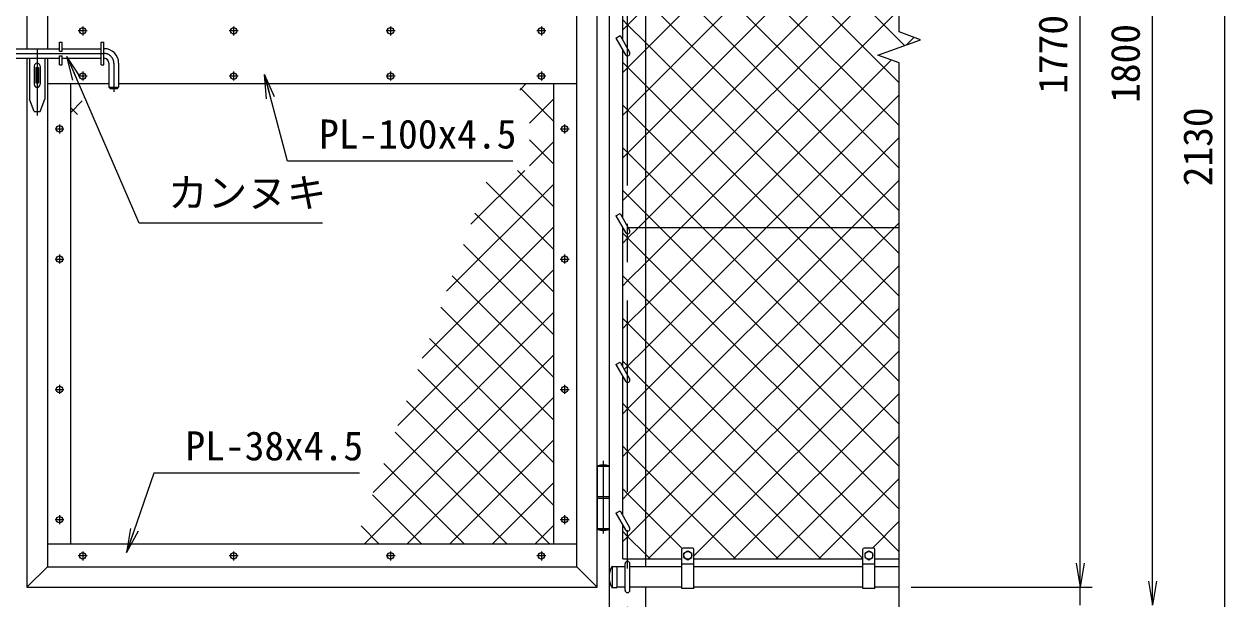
# Model space of a CAD drawing. Units: millimetres, scale not verified. Extents: x -4200 to 4200, y -2970 to 2970.
# Drawn here: x -2584 to -594, y -528 to 425 of the extents above; entities that cross this region are included whole.
import ezdxf
from ezdxf.enums import TextEntityAlignment as Align

# ---------------------------------------------------------------- set-up
doc = ezdxf.new("R2010")
doc.units = ezdxf.units.MM
doc.header["$LTSCALE"] = 10
doc.linetypes.add('USER1', pattern=[50.8, 31.75, -6.35, 6.35, -6.35])
for name, color, linetype, lineweight in [('0-0_D-STR1', 1, 'Continuous', 25), ('0-2_D-STR2', 7, 'Continuous', 13), ('0-3_D-STR3', 3, 'Continuous', 13), ('0-4_D-BMK', 2, 'USER1', 13), ('0-7_D-STR-TXT', 7, 'Continuous', 13), ('0-8_D-STR-DIM', 7, 'Continuous', 13)]:
    doc.layers.add(name, color=color, linetype=linetype, lineweight=lineweight)
doc.layers.add('0-9_0', color=7, linetype='Continuous')
doc.styles.add('ＭＳ ゴシック', font='')
doc.styles.get('ＭＳ ゴシック').set_extended_font_data('MS Gothic')

# ---------------------------------------------------------------- blocks, each defined once
blk = doc.blocks.new('_Open')
at = {"layer": '0-9_0'}
blk.add_line((-10, 1.667), (0, 0), dxfattribs=at)
blk.add_lwpolyline([(-10, -1.667), (0, 0), (-10, 0)], dxfattribs=at)

msp = doc.modelspace()

# ---------------------------------------------------------------- linework, layer by layer
at = {"layer": '0-0_D-STR1'}
for p, q in [((-2578.98, 1261.59), (-2578.98, 384.59)), ((-1633.98, -508.41), (-1633.98, 1261.59)), ((-2544.98, 1227.59), (-2544.98, 384.59)), ((-1667.98, -474.41), (-1667.98, 1227.59)), ((-1553.48, -474.41), (-1553.48, 1227.59)), ((-2578.98, 368.59), (-2578.98, -508.41)), ((-2544.98, 368.59), (-2544.98, -474.41)), ((-2544.98, 326.59), (-2442.98, 326.59)), ((-2506.98, 326.59), (-2506.98, -436.41)), ((-2426.98, 326.59), (-1667.98, 326.59)), ((-1705.98, -436.41), (-1705.98, 326.59)), ((-2544.98, -436.41), (-1667.98, -436.41)), ((-2544.98, -474.41), (-2578.98, -508.41)), ((-2544.98, -474.41), (-1667.98, -474.41)), ((-1667.98, -474.41), (-1633.98, -508.41)), ((-1609.06, -473.91), (-1600.73, -473.91)), ((-1608.73, -508.91), (-1608.73, -473.91)), ((-1600.73, -508.91), (-1600.73, -473.91)), ((-1587.73, -474.41), (-1600.73, -474.41)), ((-1493.73, -474.41), (-1579.73, -474.41)), ((-1193.73, -474.41), (-1473.73, -474.41)), ((-1133.73, -474.41), (-1173.73, -474.41)), ((-2578.98, -508.41), (-1633.98, -508.41)), ((-1609.06, -508.91), (-1600.73, -508.91)), ((-1587.73, -508.41), (-1600.73, -508.41)), ((-1493.73, -508.41), (-1579.73, -508.41)), ((-1193.73, -508.41), (-1473.73, -508.41)), ((-1133.73, -508.41), (-1173.73, -508.41))]:
    msp.add_line(p, q, dxfattribs=at)
msp.add_lwpolyline([(-1613.98, 1277.59), (-1613.98, -843.41), (-1553.48, -843.41), (-1553.48, -508.41)], dxfattribs=at)
for centre, radius, start, end in [((-1578.5, -491.41), 35.72, 151.52136, 208.47864), ((-1609.06, -474.91), 1, 90, 147.70173), ((-1609.06, -507.91), 1, 212.29827, 270)]:
    msp.add_arc(centre, radius, start, end, dxfattribs=at)
at = {"layer": '0-2_D-STR2'}
for p, q in [((-1553.48, 383.23), (-1259.12, 677.59)), ((-1553.48, 312.52), (-1188.41, 677.59)), ((-1553.48, 241.81), (-1133.73, 661.56)), ((-1133.73, 186.51), (-1553.48, 606.26)), ((-1553.48, 171.1), (-1133.73, 590.85)), ((-1133.73, 115.8), (-1553.48, 535.55)), ((-1176.23, 87.59), (-1553.48, 464.84)), ((-1583.73, 423.7), (-1553.48, 453.95)), ((-1583.73, 424.38), (-1591.73, 432.38)), ((-1591.73, 415.7), (-1583.73, 423.7)), ((-1553.48, 394.13), (-1583.73, 424.38)), ((-1121.35, 391.1), (-1109.15, 403.3)), ((-1583.73, 352.98), (-1553.48, 383.23)), ((-1246.94, 87.59), (-1553.48, 394.13)), ((-1583.73, 353.67), (-1591.73, 361.67)), ((-1591.73, 344.98), (-1583.73, 352.98)), ((-1553.48, 323.42), (-1583.73, 353.67)), ((-1762.27, 315.86), (-1751.54, 326.59)), ((-1705.98, 263.78), (-1761.14, 318.95)), ((-1317.65, 87.59), (-1553.48, 323.42)), ((-1746.17, 261.25), (-1705.98, 301.45)), ((-1583.73, 282.27), (-1553.48, 312.52)), ((-2506.98, 278.26), (-2487.15, 298.09)), ((-2495.41, 275.4), (-2506.98, 286.97)), ((-1583.73, 282.96), (-1591.73, 290.96)), ((-1591.73, 274.27), (-1583.73, 282.27)), ((-1553.48, 252.71), (-1583.73, 282.96)), ((-1583.73, 211.56), (-1553.48, 241.81)), ((-1388.36, 87.59), (-1553.48, 252.71)), ((-1705.98, 193.07), (-1746.17, 233.27)), ((-1746.17, 190.54), (-1705.98, 230.73)), ((-1583.73, 212.25), (-1591.73, 220.25)), ((-1283.43, 87.59), (-1133.73, 237.3)), ((-1591.73, 203.56), (-1583.73, 211.56)), ((-1553.48, 182), (-1583.73, 212.25)), ((-1843.2, 93.51), (-1754.05, 182.66)), ((-1705.98, 122.36), (-1766.27, 182.66)), ((-1459.07, 87.59), (-1553.48, 182)), ((-1883.66, -17.66), (-1705.98, 160.02)), ((-1705.98, 51.65), (-1817.75, 163.43)), ((-1583.73, 140.85), (-1553.48, 171.1)), ((-1212.72, 87.59), (-1133.73, 166.59)), ((-1583.73, 141.53), (-1591.73, 149.53)), ((-1591.73, 132.85), (-1583.73, 140.85)), ((-1553.48, 111.28), (-1583.73, 141.53)), ((-1705.98, -19.06), (-1836.62, 111.59)), ((-1529.79, 87.59), (-1553.48, 111.28)), ((-1924.13, -128.84), (-1705.98, 89.31)), ((-1553.48, -182.45), (-1283.43, 87.59)), ((-1553.48, -253.16), (-1212.72, 87.59)), ((-1553.48, -323.87), (-1142.01, 87.59)), ((-1133.73, -308.47), (-1529.79, 87.59)), ((-1133.73, -237.75), (-1459.07, 87.59)), ((-1133.73, -167.04), (-1388.36, 87.59)), ((-1133.73, -96.33), (-1317.65, 87.59)), ((-1133.73, -25.62), (-1246.94, 87.59)), ((-1133.73, 45.09), (-1176.23, 87.59)), ((-1142.01, 87.59), (-1133.73, 95.88)), ((-1705.98, -89.77), (-1855.49, 59.74)), ((-1583.73, 70.82), (-1591.73, 78.82)), ((-1553.48, 40.57), (-1583.73, 70.82)), ((-1133.73, -379.18), (-1553.48, 40.57)), ((-1964.59, -240.01), (-1705.98, 18.6)), ((-1705.98, -160.48), (-1874.36, 7.9)), ((-1583.73, 0.11), (-1591.73, 8.11)), ((-1553.48, -30.14), (-1583.73, 0.11)), ((-1133.73, -449.89), (-1553.48, -30.14)), ((-2005.06, -351.19), (-1705.98, -52.11)), ((-1705.98, -231.19), (-1893.23, -43.94)), ((-1549.59, -461.41), (-1133.73, -45.54)), ((-1705.98, -301.9), (-1912.1, -95.78)), ((-1473.73, -456.25), (-1133.73, -116.25)), ((-2019.56, -436.41), (-1705.98, -122.82)), ((-1705.98, -372.61), (-1930.96, -147.62)), ((-1948.85, -436.41), (-1705.98, -193.53)), ((-1583.73, -212.7), (-1553.48, -182.45)), ((-1408.17, -461.41), (-1133.73, -186.97)), ((-1712.89, -436.41), (-1949.83, -199.46)), ((-1583.73, -212.02), (-1591.73, -204.02)), ((-1591.73, -220.7), (-1583.73, -212.7)), ((-1553.48, -242.27), (-1583.73, -212.02)), ((-1783.6, -436.41), (-1968.7, -251.31)), ((-1583.73, -283.41), (-1553.48, -253.16)), ((-1334.34, -461.41), (-1553.48, -242.27)), ((-1337.46, -461.41), (-1133.73, -257.68)), ((-1878.14, -436.41), (-1705.98, -264.24)), ((-1583.73, -282.73), (-1591.73, -274.73)), ((-1591.73, -291.41), (-1583.73, -283.41)), ((-1553.48, -312.98), (-1583.73, -282.73)), ((-1854.31, -436.41), (-1987.57, -303.15)), ((-1405.05, -461.41), (-1553.48, -312.98)), ((-1807.43, -436.41), (-1705.98, -334.95)), ((-1583.73, -354.12), (-1553.48, -323.87)), ((-1266.75, -461.41), (-1133.73, -328.39)), ((-1925.02, -436.41), (-2006.44, -354.99)), ((-1591.73, -362.12), (-1583.73, -354.12)), ((-1995.73, -436.41), (-2025.31, -406.83)), ((-1736.72, -436.41), (-1705.98, -405.66)), ((-1178.03, -443.41), (-1133.73, -399.1)), ((-1196.03, -461.41), (-1193.73, -459.1))]:
    msp.add_line(p, q, dxfattribs=at)
for points in [[(-1124.89, 389.81), (-1412.68, 677.59), (-1553.48, 818.39), (-1583.73, 848.64), (-1591.73, 856.64)], [(-1133.73, 327.93), (-1483.39, 677.59), (-1553.48, 747.68), (-1583.73, 777.93), (-1591.73, 785.93)], [(-1133.73, 257.22), (-1553.48, 676.97), (-1554.1, 677.59), (-1583.73, 707.22), (-1591.73, 715.22)], [(-1591.73, 62.14), (-1583.73, 70.14), (-1566.27, 87.59), (-1553.48, 100.39), (-1133.73, 520.14)], [(-1591.73, -8.57), (-1583.73, -0.57), (-1553.48, 29.68), (-1495.56, 87.59), (-1133.73, 449.43)], [(-1591.73, -79.28), (-1583.73, -71.28), (-1553.48, -41.03), (-1424.85, 87.59), (-1146.76, 365.69)], [(-1589.19, -147.45), (-1583.73, -141.99), (-1553.48, -111.74), (-1354.14, 87.59), (-1133.73, 308.01)], [(-1591.73, -432.83), (-1583.73, -424.83), (-1553.48, -394.58), (-1133.73, 25.17)], [(-1193.73, -460.6), (-1553.48, -100.85), (-1583.73, -70.6), (-1591.73, -62.6)], [(-1263.63, -461.41), (-1553.48, -171.56), (-1583.73, -141.31), (-1591.73, -133.31)], [(-1493.16, -444.01), (-1553.48, -383.69), (-1583.73, -353.44), (-1591.73, -345.44)], [(-1546.47, -461.41), (-1553.48, -454.4), (-1583.73, -424.15), (-1591.73, -416.15)]]:
    msp.add_lwpolyline(points, dxfattribs=at)
at = {"layer": '0-3_D-STR3'}
for p, q in [((-1591.73, 398.45), (-1591.73, 677.45)), ((-1603.12, 402.18), (-1596.19, 406.18)), ((-1603.12, 402.18), (-1587.19, 374.59)), ((-1596.19, 406.18), (-1580.26, 378.59)), ((-2600.48, 384.59), (-2524.98, 384.59)), ((-2524.98, 380.59), (-2524.98, 395.59)), ((-2524.98, 395.59), (-2520.48, 395.59)), ((-2524.98, 380.59), (-2520.48, 380.59)), ((-2520.48, 380.59), (-2520.48, 395.59)), ((-2520.48, 384.59), (-2455.98, 384.59)), ((-2455.98, 357.59), (-2455.98, 395.59)), ((-2455.98, 395.59), (-2451.48, 395.59)), ((-2451.48, 357.59), (-2451.48, 395.59)), ((-2451.48, 384.59), (-2450.98, 384.59)), ((-1591.73, 103.45), (-1591.73, 382.45)), ((-2600.48, 368.59), (-2524.98, 368.59)), ((-2574.48, 368.59), (-2574.48, 300.59)), ((-2549.48, 368.59), (-2549.48, 300.59)), ((-2524.98, 357.59), (-2524.98, 372.59)), ((-2524.98, 372.59), (-2520.48, 372.59)), ((-2520.48, 357.59), (-2520.48, 372.59)), ((-2520.48, 368.59), (-2455.98, 368.59)), ((-2451.48, 368.59), (-2450.98, 368.59)), ((-2442.98, 360.59), (-2442.98, 320.59)), ((-2426.98, 360.59), (-2426.98, 320.59)), ((-2566.98, 355.59), (-2566.98, 325.59)), ((-2564.23, 353.09), (-2564.23, 328.09)), ((-2564.23, 353.09), (-2559.73, 353.09)), ((-2559.73, 353.09), (-2559.73, 328.09)), ((-2556.98, 355.59), (-2556.98, 325.59)), ((-2524.98, 357.59), (-2520.48, 357.59)), ((-2455.98, 357.59), (-2451.48, 357.59)), ((-2564.23, 328.09), (-2559.73, 328.09)), ((-2442.98, 320.59), (-2440.98, 318.59)), ((-2442.98, 320.59), (-2426.98, 320.59)), ((-2440.98, 318.59), (-2428.98, 318.59)), ((-2428.98, 318.59), (-2426.98, 320.59)), ((-2566.98, 280.59), (-2574.48, 300.59)), ((-2556.98, 280.59), (-2549.48, 300.59)), ((-2566.98, 280.59), (-2556.98, 280.59)), ((-1603.12, 107.18), (-1596.19, 111.18)), ((-1603.12, 107.18), (-1587.19, 79.59)), ((-1596.19, 111.18), (-1580.26, 83.59)), ((-1591.73, -143.05), (-1591.73, 87.45)), ((-1133.73, 87.59), (-1582.57, 87.59)), ((-1603.12, -139.32), (-1596.19, -135.32)), ((-1596.19, -135.32), (-1580.26, -162.91)), ((-1603.12, -139.32), (-1587.19, -166.91)), ((-1591.73, -389.55), (-1591.73, -159.05)), ((-1613.98, -308.41), (-1633.98, -308.41)), ((-1633.98, -308.41), (-1633.98, -411.41)), ((-1633.48, -306.91), (-1633.48, -308.41)), ((-1633.48, -306.91), (-1614.48, -306.91)), ((-1614.48, -306.91), (-1614.48, -308.41)), ((-1613.98, -308.41), (-1613.98, -411.41)), ((-1613.98, -358.41), (-1633.98, -358.41)), ((-1613.98, -361.41), (-1633.98, -361.41)), ((-1603.12, -385.82), (-1596.19, -381.82)), ((-1603.12, -385.82), (-1587.19, -413.41)), ((-1596.19, -381.82), (-1580.26, -409.41)), ((-1613.98, -411.41), (-1633.98, -411.41)), ((-1633.48, -411.41), (-1633.48, -412.91)), ((-1614.48, -412.91), (-1633.48, -412.91)), ((-1614.48, -411.41), (-1614.48, -412.91)), ((-1591.73, -461.41), (-1591.73, -405.55)), ((-1493.73, -510.41), (-1493.73, -445.41)), ((-1475.73, -443.41), (-1491.73, -443.41)), ((-1490.23, -459.15), (-1490.23, -451.66)), ((-1477.23, -459.15), (-1477.23, -451.66)), ((-1473.73, -510.41), (-1473.73, -445.41)), ((-1193.73, -510.41), (-1193.73, -445.41)), ((-1175.73, -443.41), (-1191.73, -443.41)), ((-1190.23, -459.15), (-1190.23, -451.66)), ((-1177.23, -459.15), (-1177.23, -451.66)), ((-1173.73, -510.41), (-1173.73, -445.41)), ((-1591.73, -461.41), (-1493.73, -461.41)), ((-1587.73, -513.41), (-1587.73, -469.41)), ((-1579.73, -513.41), (-1579.73, -469.41)), ((-1473.73, -470.41), (-1493.73, -470.41)), ((-1490.23, -459.15), (-1483.73, -462.91)), ((-1483.73, -462.91), (-1477.23, -459.15)), ((-1473.73, -461.41), (-1193.73, -461.41)), ((-1173.73, -470.41), (-1193.73, -470.41)), ((-1190.23, -459.15), (-1183.73, -462.91)), ((-1183.73, -462.91), (-1177.23, -459.15)), ((-1173.73, -461.41), (-1133.73, -461.41)), ((-1473.73, -510.41), (-1493.73, -510.41)), ((-1173.73, -510.41), (-1193.73, -510.41))]:
    msp.add_line(p, q, dxfattribs=at)
for points in [[(-1490.23, -451.66), (-1483.73, -447.91), (-1477.23, -451.66)], [(-1190.23, -451.66), (-1183.73, -447.91), (-1177.23, -451.66)]]:
    msp.add_lwpolyline(points, dxfattribs=at)
for centre, radius in [((-2486.48, 414.09), 5.25), ((-2236.48, 414.09), 5.25), ((-1976.48, 414.09), 5.25), ((-1726.48, 414.09), 5.25), ((-2486.48, 339.09), 5.25), ((-2236.48, 339.09), 5.25), ((-1976.48, 339.09), 5.25), ((-1726.48, 339.09), 5.25), ((-2524.98, 251.59), 5.25), ((-1687.98, 251.59), 5.25), ((-2524.98, 35.59), 5.25), ((-1687.98, 35.59), 5.25), ((-2524.98, -180.41), 5.25), ((-1687.98, -180.41), 5.25), ((-2524.98, -396.41), 5.25), ((-1687.98, -396.41), 5.25), ((-2486.48, -456.41), 5.25), ((-2236.48, -456.41), 5.25), ((-1976.48, -456.41), 5.25), ((-1726.48, -456.41), 5.25), ((-1483.73, -455.41), 6.49), ((-1183.73, -455.41), 6.49)]:
    msp.add_circle(centre, radius, dxfattribs=at)
for centre, radius, start, end in [((-2450.98, 360.59), 24, 0, 90), ((-1583.73, 376.59), 4, 210, 30), ((-2561.98, 355.59), 5, 0, 180), ((-2450.98, 360.59), 8, 0, 90), ((-2561.98, 325.59), 5, 180, 0), ((-1583.73, 81.59), 4, 210, 30), ((-1583.73, -164.91), 4, 210, 30), ((-1623.98, -336.24), 30.83, 72.05475, 107.94525), ((-1623.98, -383.57), 30.83, 252.05475, 287.94525), ((-1583.73, -411.41), 4, 210, 30), ((-1491.73, -445.41), 2, 90, 180), ((-1475.73, -445.41), 2, 0, 90), ((-1191.73, -445.41), 2, 90, 180), ((-1175.73, -445.41), 2, 0, 90), ((-1583.73, -469.41), 4, 0, 180), ((-1583.73, -513.41), 4, 180, 0)]:
    msp.add_arc(centre, radius, start, end, dxfattribs=at)
at = {"layer": '0-4_D-BMK'}
for p, q in [((-1583.73, -858.41), (-1583.73, 1301.59)), ((-2486.48, 421.53), (-2486.48, 406.65)), ((-2236.48, 421.53), (-2236.48, 406.65)), ((-1976.48, 421.53), (-1976.48, 406.65)), ((-1726.48, 421.53), (-1726.48, 406.65)), ((-2479.04, 414.09), (-2493.92, 414.09)), ((-2229.04, 414.09), (-2243.92, 414.09)), ((-1969.04, 414.09), (-1983.92, 414.09)), ((-1719.04, 414.09), (-1733.92, 414.09)), ((-2561.98, 382.59), (-2561.98, 273.59)), ((-2678.84, 376.59), (-2450.98, 376.59)), ((-2434.98, 360.59), (-2434.98, 312.77)), ((-2479.04, 339.09), (-2493.92, 339.09)), ((-2486.48, 346.53), (-2486.48, 331.65)), ((-2229.04, 339.09), (-2243.92, 339.09)), ((-2236.48, 346.53), (-2236.48, 331.65)), ((-1969.04, 339.09), (-1983.92, 339.09)), ((-1976.48, 346.53), (-1976.48, 331.65)), ((-1719.04, 339.09), (-1733.92, 339.09)), ((-1726.48, 346.53), (-1726.48, 331.65)), ((-2524.98, 259.03), (-2524.98, 244.15)), ((-1687.98, 259.03), (-1687.98, 244.15)), ((-2532.42, 251.59), (-2517.54, 251.59)), ((-1695.42, 251.59), (-1680.54, 251.59)), ((-2524.98, 43.03), (-2524.98, 28.15)), ((-1687.98, 43.03), (-1687.98, 28.15)), ((-2532.42, 35.59), (-2517.54, 35.59)), ((-1695.42, 35.59), (-1680.54, 35.59)), ((-2524.98, -172.97), (-2524.98, -187.85)), ((-1687.98, -172.97), (-1687.98, -187.85)), ((-2532.42, -180.41), (-2517.54, -180.41)), ((-1695.42, -180.41), (-1680.54, -180.41)), ((-1623.98, -298.7), (-1623.98, -419.13)), ((-2517.54, -396.41), (-2532.42, -396.41)), ((-2524.98, -388.97), (-2524.98, -403.85)), ((-1680.54, -396.41), (-1695.42, -396.41)), ((-1687.98, -388.97), (-1687.98, -403.85)), ((-2479.04, -456.41), (-2493.92, -456.41)), ((-2486.48, -448.97), (-2486.48, -463.85)), ((-2229.04, -456.41), (-2243.92, -456.41)), ((-2236.48, -448.97), (-2236.48, -463.85)), ((-1969.04, -456.41), (-1983.92, -456.41)), ((-1976.48, -448.97), (-1976.48, -463.85)), ((-1719.04, -456.41), (-1733.92, -456.41)), ((-1726.48, -448.97), (-1726.48, -463.85))]:
    msp.add_line(p, q, dxfattribs=at)
msp.add_arc((-2450.98, 360.59), 16, 0, 90, dxfattribs=at)
at = {"layer": '0-7_D-STR-TXT'}
for points in [[(-2089.01, 95.16), (-2392.98, 95.16), (-2511.92, 369.99)], [(-1773.89, 197.88), (-2147.4, 197.88), (-2185, 339.74)], [(-2027.68, -319.14), (-2368.71, -319.14), (-2413.25, -448.97)]]:
    msp.add_lwpolyline(points, dxfattribs=at)
at = {"layer": '0-8_D-STR-DIM'}
for p, q in [((-1133.73, 412.25), (-1133.73, 1324.59)), ((-593.73, -803.41), (-593.73, 1246.59)), ((-833.73, -468.41), (-833.73, 1221.59)), ((-713.73, -498.41), (-713.73, 1221.59)), ((-1168.96, 373.77), (-1098.49, 399.42)), ((-1098.49, 399.42), (-1133.73, 412.25)), ((-1133.73, 360.94), (-1168.96, 373.77)), ((-1133.73, -631.41), (-1133.73, 360.94)), ((-833.73, -468.41), (-833.73, -428.41)), ((-1113.73, -508.41), (-813.73, -508.41)), ((-1113.73, -508.41), (-813.73, -508.41)), ((-833.73, -538.41), (-833.73, -508.41))]:
    msp.add_line(p, q, dxfattribs=at)

# ---------------------------------------------------------------- block references
at = {"layer": '0-7_D-STR-TXT', "xscale": 4, "yscale": 4}
for p, rotation in [((-2512.72, 371.83), 113.40164), ((-2185.52, 341.68), 104.84646), ((-2413.9, -450.86), 251.06303)]:
    msp.add_blockref('_Open', p, dxfattribs=dict(at, rotation=rotation))
at = {"layer": '0-8_D-STR-DIM', "xscale": 4, "yscale": 4, "rotation": 270}
for p in [(-833.73, -508.41), (-833.73, -508.41), (-713.73, -538.41)]:
    msp.add_blockref('_Open', p, dxfattribs=at)

# ---------------------------------------------------------------- texts
at = {"layer": '0-7_D-STR-TXT', "style": 'ＭＳ ゴシック'}
for s, p in [('PL-100x4.5', (-2094.95, 204.63)), ('カンヌキ', (-2345.1, 107.24)), ('PL-38x4.5', (-2316.26, -312.4))]:
    msp.add_text(s, height=48.09, dxfattribs=at).set_placement(p, align=Align.BOTTOM_LEFT)
at = {"layer": '0-8_D-STR-DIM', "style": 'ＭＳ ゴシック'}
for s, p in [('1770', (-840.47, 309.69)), ('1800', (-720.47, 294.69)), ('2130', (-600.47, 156.34))]:
    msp.add_text(s, height=48.09, rotation=90, dxfattribs=at).set_placement(p, align=Align.BOTTOM_LEFT)

doc.saveas('drawing.dxf')
